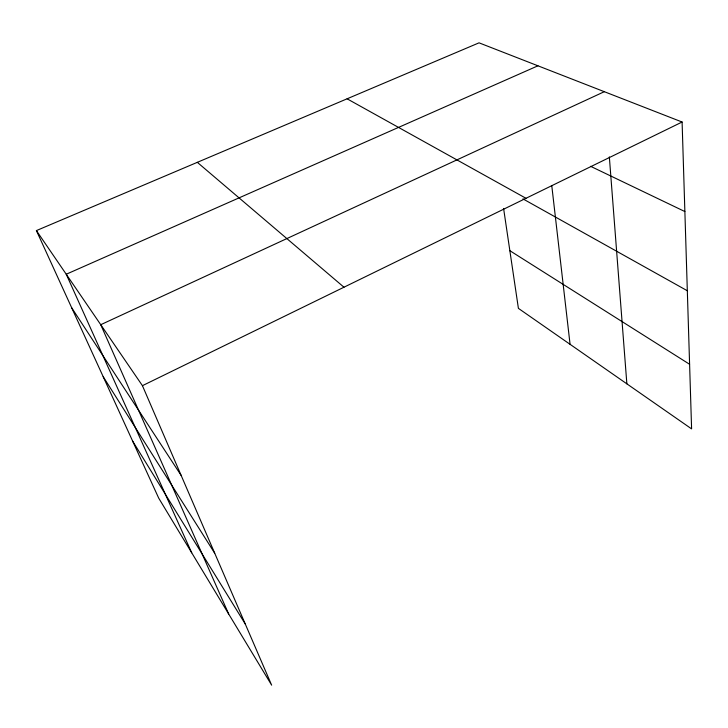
<?xml version="1.0" encoding="UTF-8"?>
<svg xmlns="http://www.w3.org/2000/svg" width="728" height="728" viewBox="0 0 728 728"><rect width="100%" height="100%" fill="white"/><g stroke="black" fill="none" stroke-linecap="round" stroke-linejoin="round"><path stroke-width="1.09" d="M682.1 122.022L479.042 42.834L36.4 230.594L142.433 385.676L682.1 122.022L691.6 428.883L518.4 308.363L503.594 208.454M604.313 91.692L100.737 324.706L228.683 614.004M537.947 65.802L66.239 274.238L191.728 552.807M590.608 166.321L684.875 211.557M347.092 98.808L525.989 198.298M522.922 198.871L687.323 290.754M509.855 250.687L689.598 364.273M197.324 162.335L343.971 287.223M71.699 307.808L181.181 475.475M103.185 376.685L214.724 553.225M132.632 441.095L245.263 624.014M36.4 230.594L158.695 498.107L271.653 685.166L142.433 385.676M551.779 185.713L570.07 344.317M609.345 156.911L626.863 383.838"/></g></svg>
